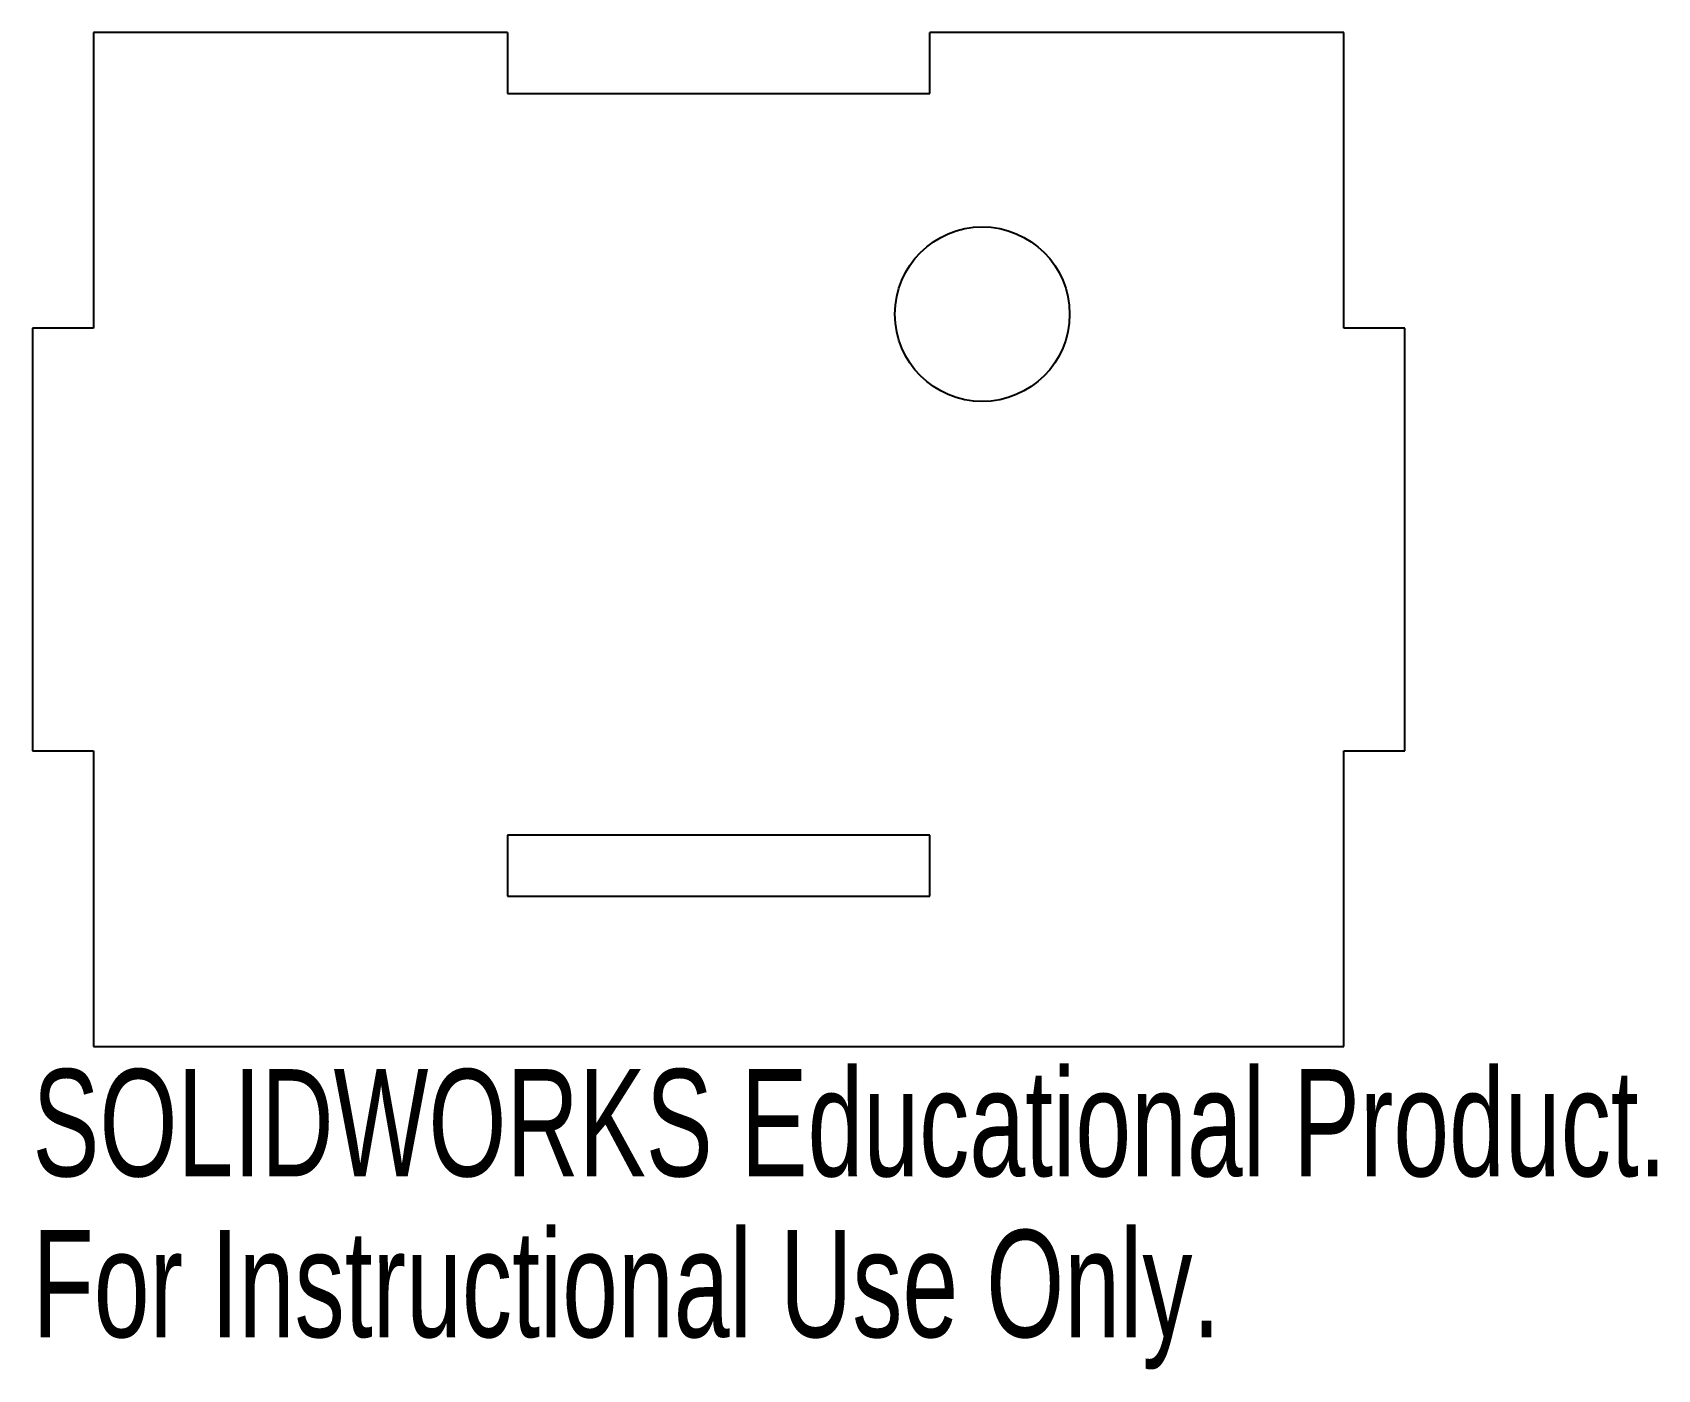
# Model space of a CAD drawing. Header units: inches. Extents: x -1.22 to 1.67, y -1.47 to 0.9.
import ezdxf

# ---------------------------------------------------------------- set-up
doc = ezdxf.new("R2010")
doc.units = ezdxf.units.IN
doc.header["$MEASUREMENT"] = 0
doc.styles.add('SLDTEXTSTYLE0', font='TXT', dxfattribs={"width": 0.7})

msp = doc.modelspace()

# ---------------------------------------------------------------- linework, layer by layer
at = {"color": 7, "linetype": 'Continuous', "lineweight": 25}
for p, q in [((-0.375, 0.9), (-1.11, 0.9)), ((-1.11, 0.9), (-1.11, 0.375)), ((-0.375, 0.9), (-0.375, 0.792)), ((0.375, 0.792), (0.375, 0.9)), ((1.11, 0.9), (0.375, 0.9)), ((1.11, 0.375), (1.11, 0.9)), ((-0.375, 0.792), (0.375, 0.792)), ((-1.218, 0.375), (-1.218, -0.375)), ((-1.11, 0.375), (-1.218, 0.375)), ((1.218, 0.375), (1.11, 0.375)), ((1.218, -0.375), (1.218, 0.375)), ((-1.218, -0.375), (-1.11, -0.375)), ((-1.11, -0.375), (-1.11, -0.9)), ((1.11, -0.375), (1.218, -0.375)), ((1.11, -0.9), (1.11, -0.375)), ((0.375, -0.525), (-0.375, -0.525)), ((-0.375, -0.525), (-0.375, -0.633)), ((0.375, -0.633), (0.375, -0.525)), ((-0.375, -0.633), (0.375, -0.633)), ((-1.11, -0.9), (1.11, -0.9))]:
    msp.add_line(p, q, dxfattribs=at)
msp.add_circle((0.468, 0.4), 0.155, dxfattribs=at)

# ---------------------------------------------------------------- texts
at = {"color": 7, "linetype": 'Continuous', "char_height": 0.1903, "attachment_point": 1, "style": 'SLDTEXTSTYLE0'}
for s, insert in [('SOLIDWORKS Educational Product.', (-1.218, -0.9401)), ('For Instructional Use Only.', (-1.218, -1.2256))]:
    msp.add_mtext(s, dxfattribs=dict(at, insert=insert))

doc.saveas('drawing.dxf')
